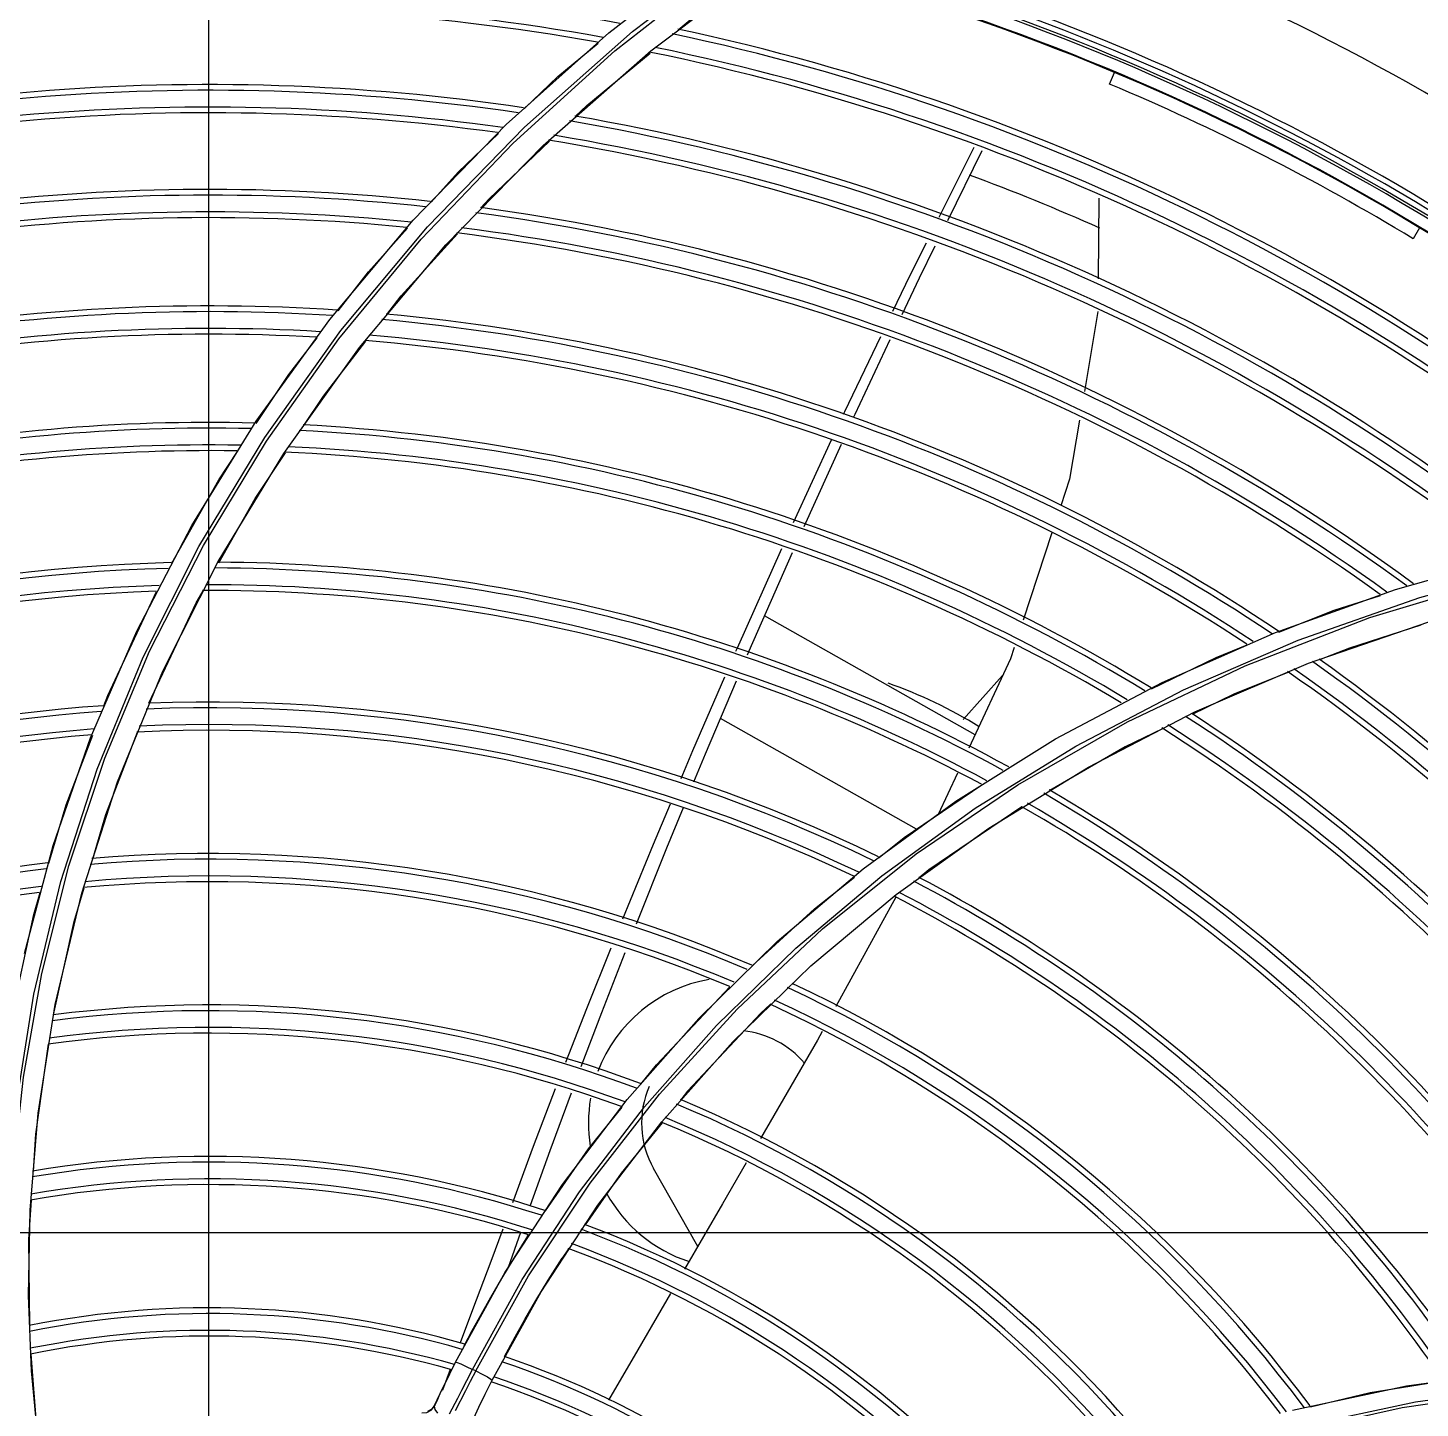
# Model space of a CAD drawing. Header units: metres. Extents: x -367 to 374, y -238 to 224.
# Drawn here: x 351.6378 to 351.7574, y 176.785 to 176.9034 of the extents above; entities that cross this region are included whole.
import ezdxf
from ezdxf.enums import TextEntityAlignment as Align

# ---------------------------------------------------------------- set-up
doc = ezdxf.new("R2010")
doc.units = ezdxf.units.M
for name, color, linetype in [('ELE-ALIMENTADORES', 160, 'Continuous'), ('LA_BAU_BASES GERAIS_R00$0$ARQ-XREF-ATT', 8, 'Continuous'), ('LA_BAU_BASES GERAIS_R00$0$BASE', 253, 'Continuous'), ('LA_BAU_BASES GERAIS_R00$0$dutos', 31, 'Continuous')]:
    doc.layers.add(name, color=color, linetype=linetype)
doc.styles.add('LA_BAU_BASES GERAIS_R00$0$R60-125-RS', font='romans.shx', dxfattribs={"height": 0.19})
doc.styles.add('LA_BAU_BASES GERAIS_R00$0$R80-100-RS', font='romans.shx', dxfattribs={"height": 0.203})

# ---------------------------------------------------------------- blocks, each defined once
blk = doc.blocks.new('LA_BAU_BASES GERAIS_R00$0$LA_BAU_ALVENARIA SUPERIOR_R01')
at = {"layer": 'LA_BAU_BASES GERAIS_R00$0$BASE', "linetype": 'Continuous'}
blk.add_line((254.7, 176.8), (245.4, 176.8), dxfattribs=at)
blk = doc.blocks.new('LA_BAU_BASES GERAIS_R00$0$A$C2E3D5B4E')
at = {"layer": 'LA_BAU_BASES GERAIS_R00$0$dutos', "color": 251}
for p, q in [((-15.09664577555668, -1.495762050046039), (-15.09664577555668, -0.9803166271737496)), ((-15.06232420497599, -1.046984220985621), (-15.05268368762972, -1.039526205310437)), ((-15.06027461139411, -1.046878755568912), (-15.05007832285992, -1.03912531621944)), ((-15.06178540465589, -1.04854087553457), (-15.05221992218003, -1.041034146816571)), ((-15.05870265729391, -1.048536699844306), (-15.04851938979027, -1.04086675809566)), ((-15.05634791540024, -1.046724041937239), (-15.0549778353361, -1.045591516279899)), ((-15.0711321727149, -1.054854217729996), (-15.06232420497599, -1.046984220985621)), ((-15.06954002363045, -1.055080784445352), (-15.06027461139411, -1.046878755568912)), ((-15.07052760491206, -1.056456864518339), (-15.06178540465589, -1.04854087553457)), ((-15.06796191368494, -1.056667249330246), (-15.05870265729391, -1.048536699844306)), ((-15.01931241883449, -1.051391998351107), (-15.01888788036013, -1.050391848381594)), ((-15.07910915434877, -1.063075357487548), (-15.0711321727149, -1.054854217729996)), ((-15.07788199227889, -1.063660909408725), (-15.06954002363045, -1.055080784445352)), ((-15.07842843622348, -1.064720195424968), (-15.07052760491206, -1.056456864518339)), ((-15.07629634286286, -1.06518325348469), (-15.06796191368494, -1.056667249330246)), ((-15.03394131416508, -1.062821029280428), (-15.03093592108235, -1.056821864498204)), ((-15.03321246076075, -1.063094425726092), (-15.0302529250107, -1.057100335863367)), ((-15.02023840351831, -1.061183459577194), (-15.02030815905528, -1.068100254479475)), ((-15.08626000098002, -1.071589135861984), (-15.07910915434877, -1.063075357487548)), ((-15.08531428249125, -1.072557260819565), (-15.07788199227889, -1.063660909408725)), ((-14.99268935919918, -1.063737933972959), (-14.99324895973996, -1.064669265672535)), ((-15.08548776691259, -1.073268506993998), (-15.07842843622348, -1.064720195424968)), ((-15.08371263310573, -1.074014738031735), (-15.07629634286286, -1.06518325348469)), ((-15.0925926337527, -1.080339377351891), (-15.08626000098002, -1.071589135861984)), ((-15.09185512735803, -1.081717139378895), (-15.08531428249125, -1.072557260819565)), ((-15.09171694222641, -1.082045223341709), (-15.08548776691259, -1.073268506993998)), ((-15.09022349317866, -1.083097711047856), (-15.08371263310573, -1.074014738031735)), ((-15.09811921233813, -1.089274532407842), (-15.0925926337527, -1.080339377351891)), ((-15.09751559770484, -1.091080698851044), (-15.09185512735803, -1.081717139378895)), ((-15.04645101856295, -1.089018910562743), (-15.04318051656765, -1.081943156019122)), ((-15.09713140070744, -1.090999414389159), (-15.09171694222641, -1.082045223341709)), ((-15.04555353931437, -1.089359546059939), (-15.04234165057323, -1.082291530700502)), ((-15.10285485608665, -1.098347689371337), (-15.09811921233813, -1.089274532407842)), ((-15.02427590744674, -1.089919304153852), (-15.02674024519683, -1.097403103838303)), ((-15.10230702805711, -1.100584959791092), (-15.09751559770484, -1.091080698851044)), ((-15.10174834534382, -1.100083715916924), (-15.09713140070744, -1.090999414389159)), ((-14.99475734376574, -1.094762984614761), (-14.98389615723499, -1.091710938948097)), ((-15.09774411919034, -1.095920947866659), (-15.09715648164365, -1.09488023964758)), ((-15.00506665318198, -1.098461504578779), (-14.99475734376574, -1.094762984614761)), ((-15.10180079848169, -1.104545125798438), (-15.09774411919034, -1.095920947866659)), ((-15.03086235799674, -1.107261958892821), (-15.04893362547546, -1.097030737169632)), ((-15.10681858817725, -1.107521315530619), (-15.10285485608665, -1.098347689371337)), ((-15.01480601090043, -1.102756947544265), (-15.00506665318198, -1.098461504578779)), ((-15.00223664576879, -1.101109798285222), (-14.99191198693006, -1.097539939603564)), ((-15.10625131737334, -1.110184782841941), (-15.10230702805711, -1.100584959791092)), ((-15.10558850531288, -1.109259619778356), (-15.10174834534382, -1.100083715916924)), ((-15.10449908114242, -1.111287767222791), (-15.1005954880261, -1.101783504385537)), ((-15.0318970879066, -1.105934884137866), (-15.02849890146717, -1.102160815752256)), ((-15.01198312336783, -1.105286491800769), (-15.00223664576879, -1.101109798285222)), ((-15.02396247127672, -1.10760200019439), (-15.01480601090043, -1.102756947544265)), ((-15.03590441001688, -1.115358807013479), (-15.0527161367304, -1.105840686396448)), ((-15.02113603290763, -1.110019433844798), (-15.01198312336783, -1.105286491800769)), ((-15.03252455828579, -1.112950261650155), (-15.02396247127672, -1.10760200019439)), ((-15.10937177620917, -1.119845178738331), (-15.10625131737334, -1.110184782841941)), ((-15.03238436570427, -1.110546969249924), (-15.03401999866492, -1.114077221559171)), ((-15.02968496004269, -1.115260433973788), (-15.02113603290763, -1.110019433844798)), ((-15.10757587355192, -1.120837595288947), (-15.10449908114242, -1.111287767222791)), ((-15.04048635072741, -1.118758995327596), (-15.03252455828579, -1.112950261650155)), ((-15.02683552934104, -1.113424536453465), (-15.03482148612466, -1.118849356133694)), ((-15.03762568473712, -1.120965671648889), (-15.02968496004269, -1.115260433973788)), ((-15.04784438217166, -1.124988218521764), (-15.04048635072741, -1.118758995327596)), ((-15.03482148612466, -1.118849356133694), (-15.03566168643829, -1.119514471162518)), ((-15.11168393180697, -1.129508802208591), (-15.10937177620917, -1.119845178738331)), ((-15.10985207050635, -1.130412234034054), (-15.10757587355192, -1.120837595288947)), ((-15.04495430964243, -1.127092789863752), (-15.03762568473712, -1.120965671648889)), ((-15.03765786297436, -1.121197040553568), (-15.04281070112438, -1.130583189379365)), ((-15.05459671432982, -1.131600439320835), (-15.04784438217166, -1.124988218521764)), ((-15.051670604842, -1.133603668162039), (-15.04495430964243, -1.127092789863752)), ((-15.11318542532672, -1.138929177700163), (-15.11168393180697, -1.129508802208591)), ((-15.11131420976562, -1.139713616229244), (-15.10985207050635, -1.130412234034054)), ((-15.060743462755, -1.138561875780113), (-15.05459671432982, -1.131600439320835)), ((-15.05777423274549, -1.140461883742944), (-15.051670604842, -1.133603668162039)), ((-15.06628074474747, -1.145835736925335), (-15.060743462755, -1.138561875780113)), ((-15.11200810007222, -1.148042635412537), (-15.11131420976562, -1.139713616229244)), ((-15.06326256191005, -1.147629544950803), (-15.05777423274549, -1.140461883742944)), ((-15.05467863214153, -1.151175250098902), (-15.05847049645536, -1.144481336038268)), ((-15.07120064063702, -1.153379258227403), (-15.06628074474747, -1.145835736925335)), ((-15.06812956500153, -1.155064056291565), (-15.06326256191005, -1.147629544950803)), ((-15.07092815180158, -1.152936418990691), (-15.06985960902421, -1.149934762392775)), ((-15.06928332583129, -1.150294983701031), (-15.07047220538061, -1.152183382556984)), ((-15.06928333189398, -1.150295000553058), (-15.06919766322881, -1.150171832836975)), ((-15.06576529191489, -1.151361277859621), (-15.06632491261507, -1.152165454619251)), ((-15.07546751808877, -1.161095015094986), (-15.07120064063702, -1.153379258227403)), ((-15.07374279986652, -1.161836983824003), (-15.06920440323802, -1.153699805344047)), ((-15.07402583257499, -1.161728752904935), (-15.0697480345716, -1.154014385559719)), ((-15.07233080544802, -1.162648157265437), (-15.06812956500153, -1.155064056291565)), ((-15.07406903759238, -1.15841662455631), (-15.07475696852816, -1.159713502929378)), ((-15.0712771203589, -1.160621305578104), (-15.07110787997499, -1.160300414900746)), ((-15.07655440487497, -1.163476937352868), (-15.07590534146539, -1.161714103975726)), ((-15.07450253708248, -1.16266912294185), (-15.07401414502647, -1.161733280021224)), ((-15.07374279986652, -1.161836983824003), (-15.07402583257499, -1.161728752904935)), ((-14.99382431792947, -1.163130484613873), (-14.98362593886395, -1.161735435365415)), ((-15.07653211909519, -1.163251811150701), (-15.07669220216121, -1.163588808275279)), ((-15.07598417726285, -1.162128141507026), (-15.07653211909519, -1.163251811150701)), ((-15.0035933161862, -1.165231849159397), (-14.99382431792947, -1.163130484613873)), ((-15.07703360406413, -1.164307506776538), (-15.07725911876014, -1.164794376717225)), ((-15.07690220948007, -1.164030902894126), (-15.07703360406413, -1.164307506776538)), ((-15.07599991465122, -1.165535579824507), (-15.07529210589928, -1.164187713734179))]:
    blk.add_line(p, q, dxfattribs=at)
for points in [[(-15.06956277815925, -1.053499113264195), (-15.06668219212224, -1.050737612259297), (-15.06323186696227, -1.047879272359467)], [(-15.06519955874273, -1.054168860585094), (-15.06421305578397, -1.053225467295931), (-15.05877219121976, -1.048727979251169)], [(-15.07757446820551, -1.061529840529772), (-15.07525176180252, -1.058952911154563), (-15.07178985110477, -1.055634117775014)], [(-15.07329886106027, -1.062019620711624), (-15.0725965861343, -1.06124264167164), (-15.0674159137543, -1.056288362017483)], [(-15.08556607353739, -1.070862175808259), (-15.08295645766975, -1.067500895132696), (-15.07959026928165, -1.063766273429508)], [(-15.08137547592241, -1.071176352669397), (-15.08013130855306, -1.069578866109339), (-15.07530470851043, -1.064238839097641)], [(-15.03792264656977, -1.070898643029693), (-15.03642738110693, -1.067783549929743), (-15.03503670256623, -1.065007570383102)], [(-15.03712909929254, -1.071162238899603), (-15.03564018762381, -1.068011417515379), (-15.03429086657798, -1.065278572810428)], [(-15.02033651601687, -1.070912063999174), (-15.02033835183283, -1.071094099340087), (-15.02147693781535, -1.077780006996079)], [(-15.0926075889638, -1.080541289591281), (-15.08980286616998, -1.07631931966597), (-15.08736437430071, -1.073178452960462)], [(-15.08850304435146, -1.080690288339326), (-15.08682491092668, -1.078173320591929), (-15.08316493836674, -1.073473987433033)], [(-15.04216250319405, -1.079740676775771), (-15.04204876834001, -1.079494610604968), (-15.03895834252671, -1.073056312955202)], [(-15.04130169320479, -1.080003022205972), (-15.04117397544042, -1.0797219691637), (-15.0381471582341, -1.073316646006504)], [(-15.02189649739876, -1.080243709057584), (-15.02276050793398, -1.085317278155969), (-15.02351223777032, -1.087600161463058)], [(-15.1005954880261, -1.101783504385537), (-15.09584474734629, -1.092372189339301), (-15.09022349317866, -1.083097711047856)], [(-15.09982563451331, -1.092505701678135), (-15.09580349161388, -1.085352105442951), (-15.09418928524929, -1.082922228685391)], [(-15.0958023847802, -1.092482129214375), (-15.09269021198224, -1.08697045994785), (-15.09007719462534, -1.083051295762459)], [(-15.0697480345716, -1.154014385559719), (-15.06482863812198, -1.146476719338978), (-15.05926409345739, -1.139182057722508), (-15.05306887050028, -1.132192430668226), (-15.04626540345362, -1.125567499296892), (-15.038859646736, -1.119343609205032), (-15.03084373812999, -1.113548276492736), (-15.02221131004035, -1.108216350496775), (-15.01296124462579, -1.103390537366693), (-15.00311039307508, -1.099124211370224), (-14.99268557889218, -1.095472271535698), (-14.98170622603038, -1.09248466937396), (-14.97019233080528, -1.09021198135423)], [(-15.06920440323802, -1.153699805344047), (-15.06391703708096, -1.145741778659328), (-15.05794977993901, -1.138093450362874), (-15.05129827491646, -1.130799866784116), (-15.04395207631524, -1.123911609159848), (-15.03590950134912, -1.117473866990338), (-15.02717929372739, -1.111533516322822), (-15.0177677252791, -1.106136854717704), (-15.00768309324621, -1.101335857375204), (-14.99695380466801, -1.097192640036781), (-14.98559888236559, -1.093764641385576), (-14.97361188057221, -1.091107652548715), (-14.96098388025075, -1.089287891207903)], [(-15.05140021825855, -1.100068102040211), (-15.05127480201372, -1.099778636503913), (-15.04747163089633, -1.09126543310839)], [(-15.05040328629229, -1.100393055952452), (-15.05025499883186, -1.100043783356057), (-15.04655358115542, -1.091603668871983)], [(-15.10567446466803, -1.104760888062344), (-15.10533442085762, -1.103865413154097), (-15.10115719447367, -1.094939181941015)], [(-15.00477265693644, -1.098449166127182), (-15.00002702166967, -1.09655065490432), (-14.99605264571937, -1.095281644152863)], [(-14.99257413769328, -1.097843987209387), (-14.99872641009097, -1.099802497323878), (-15.00129570689296, -1.100828006478594)], [(-15.02751295336066, -1.099749694971877), (-15.02783521790843, -1.100728360870278), (-15.03139036089851, -1.108401568761735)], [(-15.01571370474903, -1.103304244791332), (-15.01015594044702, -1.100602771196179), (-15.00749520779664, -1.099538333979297)], [(-15.05610134092422, -1.110986812476483), (-15.05509022009028, -1.108584768814296), (-15.05236056319609, -1.10228461525611)], [(-15.00400064210226, -1.101907654350441), (-15.00864027941043, -1.103759519237144), (-15.01222650771888, -1.105499522220896)], [(-15.05499952231321, -1.111290779302806), (-15.05400506676824, -1.108876600175506), (-15.05134273159774, -1.102605802082223)], [(-15.10662320373513, -1.117890416928901), (-15.1054923052593, -1.114103873049942), (-15.10278963064002, -1.107032357134528)], [(-15.01477957239877, -1.106738244292217), (-15.01796674167736, -1.108284627724686), (-15.02445813625627, -1.112036347569017)], [(-15.11249841153085, -1.126020059372138), (-15.11002523871866, -1.116750222609596), (-15.10681858817725, -1.107521315530619)], [(-15.11038692749617, -1.11827527019949), (-15.10890092182626, -1.113257473926467), (-15.10663323842982, -1.107285732866046)], [(-15.111012193845, -1.127737619664629), (-15.10866895364188, -1.118483820750669), (-15.10558850531288, -1.109259619778356)], [(-15.03911155685682, -1.117782966517268), (-15.03694752277761, -1.116068226507821), (-15.03028906019199, -1.111539815655021)], [(-15.06110947823208, -1.123057321685053), (-15.05847733245582, -1.116631276723353), (-15.05702566376794, -1.113182656685865)], [(-15.05994342257782, -1.123475945565303), (-15.05733092331138, -1.116950579449338), (-15.05590591912551, -1.113491183615849)], [(-15.04999316937847, -1.12708060185895), (-15.04465521446355, -1.12217565680811), (-15.04122873196275, -1.119460576351855)], [(-15.11366844533086, -1.131829287894732), (-15.11169318679049, -1.122686116779448), (-15.11113338705673, -1.120795840663675)], [(-15.10998472353003, -1.131299625560757), (-15.10822724312629, -1.123261160342452), (-15.10736903736142, -1.120387662981273)], [(-15.06600604400865, -1.135352581334416), (-15.06419517999666, -1.130735914660079), (-15.06211217862665, -1.125538598703031)], [(-15.06468627997128, -1.135730987531758), (-15.06292486344773, -1.131095299858032), (-15.06091004668315, -1.125931074672451)], [(-15.11206949486859, -1.172934825730124), (-15.11283633558378, -1.168536106408908), (-15.11336107657553, -1.163550525492326), (-15.11369520659946, -1.15795739036065), (-15.11375688419685, -1.151671736734613), (-15.11343626236157, -1.144598185712027), (-15.11258307321532, -1.136627865246453), (-15.111012193845, -1.127737619664629)], [(-15.0595545936244, -1.137226807873674), (-15.05821540123588, -1.135574483854441), (-15.05191545783828, -1.128871595258431)], [(-15.04844606549477, -1.130407162720701), (-15.04924822401063, -1.131143626034543), (-15.05555092910845, -1.137844423134709), (-15.05614214812567, -1.138573433874342)], [(-15.043983652934, -1.132719778948456), (-15.04439456265754, -1.133468271275603), (-15.0492900345721, -1.141892845386508)], [(-15.11172135783727, -1.14469781004999), (-15.11151527857874, -1.141533426274407), (-15.11042437673814, -1.133802141973945)], [(-15.07056206260631, -1.147404175195049), (-15.06876806330456, -1.142561827667748), (-15.06687877095237, -1.137597739562523)], [(-15.0690393372879, -1.147632774113561), (-15.06735594275051, -1.142933021139186), (-15.06552998707139, -1.137972815487672)], [(-15.06776298922114, -1.148109170625219), (-15.06406182429419, -1.14278792482736), (-15.06117034955605, -1.139220361867672)], [(-15.05774423992261, -1.140548915188162), (-15.06124486180443, -1.144865405131611), (-15.06434180782071, -1.149315726599241)], [(-15.05050722014721, -1.143987489224571), (-15.05256112771167, -1.147522040499723), (-15.05580488132864, -1.153118303572853)], [(-15.11203880475114, -1.15795780356865), (-15.1121042329878, -1.1505769262846), (-15.11188333932114, -1.147185064616394)], [(-15.11187471903031, -1.161837914885552), (-15.11213846448436, -1.155376829543172), (-15.11200810007222, -1.148042635412537)], [(-15.07505025869477, -1.159411916535362), (-15.07398615771945, -1.156589647379121), (-15.07241763108505, -1.152420342975063), (-15.07139420219619, -1.149653413321801)], [(-15.07047220538061, -1.152183382556984), (-15.07153106658734, -1.153932186867394), (-15.07247423289164, -1.155547501486296), (-15.07331459601482, -1.15703642503712), (-15.07406903759238, -1.15841662455631)], [(-15.06857569306794, -1.155810248226487), (-15.06751123089953, -1.154050133806493), (-15.06632487963725, -1.152165540704743)], [(-15.07110787997499, -1.160300414900746), (-15.07036059616803, -1.158926760794827), (-15.06952339953432, -1.157437778239625), (-15.06857569306794, -1.155810248226487)], [(-15.05701807303012, -1.15521135400985), (-15.05981932033865, -1.16004418618985), (-15.06232823550226, -1.164348488185794)], [(-15.11072561841229, -1.170962558380495), (-15.11143329932884, -1.166700321344877), (-15.11192934152086, -1.160405808536495)], [(-15.11050347986202, -1.172602806486509), (-15.11133436265482, -1.167561832161198), (-15.11187471903031, -1.161837914885552)], [(-15.07729966858687, -1.164879125636332), (-15.07679158116116, -1.163794809537364), (-15.07616919816746, -1.162504681017424), (-15.07546771897205, -1.161094913440763)], [(-15.07373210645574, -1.161841184165212), (-15.07421022513017, -1.162762960165026), (-15.07462545964654, -1.163570680698001), (-15.07550158209551, -1.165281330182268)], [(-15.07546771897205, -1.161094913440763), (-15.07534466796596, -1.161119892398972), (-15.07502647733645, -1.16124940969047), (-15.07456066383429, -1.161463929514582), (-15.07401392839711, -1.16173286908878)], [(-15.07373194974161, -1.161840885293429), (-15.07319310570483, -1.162120670347292), (-15.07274175049542, -1.16236946750422), (-15.07243193216618, -1.162558167951545), (-15.07233062673913, -1.162648210531813)], [(-15.07529210589928, -1.164187713734179), (-15.07492870772421, -1.163489977510551), (-15.07450253708248, -1.16266912294185)], [(-15.07391236482499, -1.165894968867804), (-15.07346425356445, -1.164948969655313), (-15.07293410259399, -1.16385711346237), (-15.07233080544802, -1.162648157265437)], [(-15.05045431105827, -1.190604121900549), (-15.0463596126192, -1.187237250129044), (-15.04152481700248, -1.183797989598759), (-15.03586640886715, -1.180215636843684), (-15.02920535049361, -1.176533361561894), (-15.02140234239823, -1.172871037151424), (-15.01250399060018, -1.169460548198629), (-15.00298112066821, -1.166626628569873), (-14.99305551047883, -1.164493949127689), (-14.98277117865473, -1.163105106078262), (-14.97214313359655, -1.16249750049036), (-14.96120531721681, -1.16271293473045)], [(-15.05024577293671, -1.190820036849516), (-15.04703560331018, -1.18811967330538), (-15.04323343127544, -1.185336763244493), (-15.03884322061867, -1.182400715235133), (-15.03377599214946, -1.179346774546218), (-15.02789433472662, -1.176206667247868), (-15.02105936283124, -1.173050918733395), (-15.01304500547531, -1.169963061156238), (-15.00391562961659, -1.167179286177713), (-14.9941910761404, -1.165002641101353), (-14.98410242227737, -1.163542370523544), (-14.97368038784725, -1.162836933988444), (-14.9629439752307, -1.162925472762879), (-14.95193788785673, -1.163849168788772)], [(-15.00206737772714, -1.164946532740657), (-14.99693693502422, -1.163716344526335), (-14.99067321291795, -1.162703057145052)], [(-15.07835724816096, -1.165445155202804), (-15.07792755974288, -1.165417419457924), (-15.07755422009086, -1.165215416731087), (-15.0772997829622, -1.164879071328585)], [(-15.07726037466, -1.164793794991681), (-15.07751868018022, -1.165134276174001), (-15.07789427579928, -1.165335525510898)], [(-15.0773000430645, -1.164878950504033), (-15.07726455529018, -1.165161545357194), (-15.07703370934087, -1.16548484214735)]]:
    blk.add_lwpolyline(points, dxfattribs=at)
for centre, radius, start, end in [((-15.09664577555668, -1.235418544163338), 0.2250604704626671, 48.00000001673805, 64.04590208671884), ((-15.09664577555668, -1.235418544163338), 0.2245605424042466, 48.00000001673805, 63.77241969137122), ((-15.09664577555668, -1.235418544163338), 0.2254009994116793, 48.00000001673805, 63.46642397132602), ((-15.09664577555668, -1.235418544163338), 0.2109578544962958, 45.72599712754549, 72.47097592741397), ((-15.09664577555668, -1.235418544163338), 0.2017413064222593, 46.65404136733182, 75.95322195808178), ((-15.09664577555668, -1.235418544163338), 0.2024215989359384, 47.07992893013252, 74.81818866228734), ((-15.09664577555668, -1.235418544163338), 0.2007667092768255, 47.34471211148102, 75.95012424161516), ((-15.09664577555668, -1.235418544163338), 0.2007016901189957, 47.36726184222456, 75.90403378748046), ((-15.09664577555668, -1.235418544163338), 0.2019664530458309, 47.08025710633828, 74.82572432084723), ((-15.09664577555668, -1.235418544163338), 0.202902052479663, 47.25170038581054, 74.03281488402973), ((-15.09664577555668, -1.235418544163338), 0.1929833281575634, 79.31429247294473, 105.6482584421921), ((-15.09664577555668, -1.235418544163338), 0.1924912065672816, 79.43765498021075, 105.767399412214), ((-15.09664577555668, -1.235418544163338), 0.1905591239651123, 79.92118836775914, 106.2340361240957), ((-15.09664577555668, -1.235418544163338), 0.1910511322840403, 79.79818783331565, 106.1153872181734), ((-15.09664577555668, -1.235418544163338), 0.1924912065672816, 49.43765497741344, 78.0793633105415), ((-15.09664577555668, -1.235418544163338), 0.1929833281575634, 49.31429248798214, 77.95758975501258), ((-15.09664577555668, -1.235418544163338), 0.1910511322840403, 49.79818783175303, 78.4351737212129), ((-15.09664577555668, -1.235418544163338), 0.1905591239651123, 49.92118835831553, 78.55653568212381), ((-15.09664577555668, -1.235418544163338), 0.1834911307777697, 81.67767032009576, 107.9241647718039), ((-15.09664577555668, -1.235418544163338), 0.1839832523680515, 81.55605349046746, 107.8074090629055), ((-15.09664577555668, -1.235418544163338), 0.1996151738355849, 58.80309913832751, 67.20642458201279), ((-15.09664577555668, -1.235418544163338), 0.1815590481756004, 82.15427264082341, 108.3813023176078), ((-15.09664577555668, -1.235418544163338), 0.1820510564945284, 82.03304894094065, 108.26509311096), ((-15.09664577555668, -1.235418544163338), 0.1839832523680515, 51.55605350174159, 80.16826901493475), ((-15.09664577555668, -1.235418544163338), 0.1834911307777697, 51.67767030439481, 80.28805709161985), ((-15.09664577555668, -1.235418544163338), 0.1815590481756004, 52.15427265098054, 80.75733711112558), ((-15.09664577555668, -1.235418544163338), 0.1820510564945284, 52.03304896455032, 80.63799948667284), ((-15.09664577555668, -1.235418544163338), 0.1879299165347182, 65.97916602021428, 69.66600389133481), ((-15.09664577555668, -1.235418544163338), 0.1749831765762396, 83.76460331586917, 109.9206516789534), ((-15.09664577555668, -1.235418544163338), 0.1744910549859578, 83.88432275988976, 110.0347513884399), ((-15.09664577555668, -1.235418544163338), 0.1730509807050165, 84.23409493771358, 110.3678139879989), ((-15.09664577555668, -1.235418544163338), 0.1744910549859578, 53.88432277258642, 82.45860350789012), ((-15.09664577555668, -1.235418544163338), 0.1749831765762396, 53.76460332580196, 82.34099481978305), ((-15.09664577555668, -1.235418544163338), 0.1725589723837885, 84.35338473353667, 110.4813038051506), ((-15.09664577555668, -1.235418544163338), 0.1730509807050165, 54.23409493564272, 82.80209997870305), ((-15.09664577555668, -1.235418544163338), 0.1725589723837885, 54.35338475311299, 82.91921166918699), ((-15.09664577555668, -1.235418544163338), 0.1644909707746223, 86.29334386396496, 112.3190841519919), ((-15.09664577555668, -1.235418544163338), 0.1649830923649041, 86.17594171671195, 112.2083135985167), ((-15.09664577555668, -1.235418544163338), 0.1649830923649041, 56.17594171389495, 84.70591038476249), ((-15.09664577555668, -1.235418544163338), 0.163050896493681, 86.63626642963412, 112.6422775329923), ((-15.09664577555668, -1.235418544163338), 0.1644909707746223, 56.29334385029325, 84.82082479685657), ((-15.09664577555668, -1.235418544163338), 0.162558888172453, 86.7531926675004, 112.7523515337678), ((-15.09664577555668, -1.235418544163338), 0.162558888172453, 56.75319268100372, 85.27070305024344), ((-15.09664577555668, -1.235418544163338), 0.163050896493681, 56.63626642486534, 85.15634673082914), ((-15.09664577555668, -1.235418544163338), 0.1549830081535687, 88.53772575456188, 114.4237626062582), ((-15.09664577555668, -1.235418544163338), 0.1549830081535687, 58.53772575692472, 87.01284534007841), ((-15.09664577555668, -1.235418544163338), 0.1544908865632869, 88.65254875909866, 114.5307135806456), ((-15.09664577555668, -1.235418544163338), 0.1544908865632869, 58.65254875397755, 87.1247207319553), ((-15.09664577555668, -1.235418544163338), 0.1525588039611176, 89.10212834032525, 114.9487191799604), ((-15.09664577555668, -1.235418544163338), 0.1530508122823456, 88.98783903190126, 114.842571584823), ((-15.09664577555668, -1.235418544163338), 0.1525588039611176, 59.1021283398866, 87.56248165209455), ((-15.09664577555668, -1.235418544163338), 0.1530508122823456, 58.98783900690906, 87.45123954168395), ((-15.09664577555668, -1.235418544163338), 0.1429829071008861, 91.29811849112919, 116.9712087908587), ((-15.09664577555668, -1.235418544163338), 0.1429829071008861, 61.29811850623695, 89.69358004272641), ((-15.09664577555668, -1.235418544163338), 0.1424907855106043, 91.40941721829702, 117.0727572458737), ((-15.09664577555668, -1.235418544163338), 0.1424907855106043, 61.409417212619, 89.80123550510383), ((-15.09664577555668, -1.235418544163338), 0.141050711227363, 91.73426644755251, 117.3685594462161), ((-15.09664577555668, -1.235418544163338), 0.140558702908435, 91.84494494862473, 117.469136634345), ((-15.09664577555668, -1.235418544163338), 0.140558702908435, 61.84494494603043, 90.22214228214557), ((-15.09664577555668, -1.235418544163338), 0.141050711227363, 61.73426644253734, 90.11523588795497), ((-15.09664577555668, -1.235418544163338), 0.1644909707746223, 26.29334386270933, 54.82082480532062), ((-15.09664577555668, -1.235418544163338), 0.1649830923649041, 26.17594170851608, 54.70591041269111), ((-15.09664577555668, -1.235418544163338), 0.162558888172453, 26.75319264922801, 55.27070303496019), ((-15.09664577555668, -1.235418544163338), 0.163050896493681, 26.636266415487, 55.15634673321389), ((-15.05156403821911, -1.140569073008635), 0.04000033684534186, 58.24308087565457, 70.67762507904027), ((-15.09664577555668, -1.235418544163338), 0.1309828060482036, 63.96583856530683, 92.26233208969707), ((-15.09664577555668, -1.235418544163338), 0.1309828060482036, 93.96583856502903, 119.3737315523253), ((-15.09664577555668, -1.235418544163338), 0.1304906844579218, 94.07300827726135, 119.4686900147351), ((-15.09664577555668, -1.235418544163338), 0.1304906844579218, 64.0730082682911, 92.36495118984169), ((-15.09664577555668, -1.235418544163338), 0.1544908865632869, 28.65254874370658, 57.12472072427281), ((-15.09664577555668, -1.235418544163338), 0.1549830081535687, 28.53772576483868, 57.01284531731549), ((-15.09664577555668, -1.235418544163338), 0.1290506101746804, 94.3856091269345, 119.7448756963382), ((-15.09664577555668, -1.235418544163338), 0.1285586018557525, 64.49204585931747, 92.76569343818251), ((-15.09664577555668, -1.235418544163338), 0.1290506101746804, 64.38560913225027, 92.66398103605428), ((-15.09664577555668, -1.235418544163338), 0.1525588039611176, 29.10212834745579, 57.56248166238034), ((-15.09664577555668, -1.235418544163338), 0.1530508122823456, 28.98783900176085, 57.45123954698064), ((-15.09664577555668, -1.235418544163338), 0.1285586018557525, 94.49204585733149, 119.8386345562923), ((-15.09664577555668, -1.235418544163338), 0.1424907855106043, 31.40941721040065, 59.80123552850313), ((-15.09664577555668, -1.235418544163338), 0.1429829071008861, 31.29811850871475, 59.69358004760631), ((-15.09664577555668, -1.235418544163338), 0.140558702908435, 31.84494495582546, 60.2221422545051), ((-15.09664577555668, -1.235418544163338), 0.141050711227363, 31.73426643530934, 60.11523589791905), ((-15.09664577555668, -1.235418544163338), 0.1179826965736974, 66.73139831440605, 94.89166067066743), ((-15.09664577555668, -1.235418544163338), 0.1179826965736974, 96.73139831187747, 121.7732268846462), ((-15.09664577555668, -1.235418544163338), 0.1174905749834157, 96.83316507121798, 121.8591613312389), ((-15.09664577555668, -1.235418544163338), 0.1174905749834157, 66.8331650543488, 94.98754485976698), ((-15.09664577555668, -1.235418544163338), 0.1155584923812464, 67.23055611390241, 95.36125384174085), ((-15.09664577555668, -1.235418544163338), 0.1160505007001743, 67.12969847579856, 95.26651654448932), ((-15.09664577555668, -1.235418544163338), 0.1304906844579218, 34.07300830196136, 62.36495118795499), ((-15.09664577555668, -1.235418544163338), 0.1309828060482036, 33.96583855199017, 62.26233211350998), ((-15.09664577555668, -1.235418544163338), 0.1160505007001743, 97.12969847139756, 122.1084155805161), ((-15.09664577555668, -1.235418544163338), 0.1155584923812464, 97.23055610705914, 122.1927914691465), ((-15.09664577555668, -1.235418544163338), 0.1285586018557525, 34.49204584826892, 62.76569343749853), ((-15.09664577555668, -1.235418544163338), 0.1290506101746804, 34.38560913799451, 62.66398105631369), ((-15.05156403821911, -1.140569073008635), 0.01250010526474434, 99.81277332833382, 159.2441163471375), ((-15.09664577555668, -1.235418544163338), 0.1179826965736974, 36.73139831779173, 64.89166066330108), ((-15.09664577555668, -1.235418544163338), 0.1174905749834157, 36.83316507961786, 64.98754486996631), ((-15.09664577555668, -1.235418544163338), 0.1044904655089096, 69.4323949432907, 97.40715650084334), ((-15.09664577555668, -1.235418544163338), 0.1049825870991914, 69.33745282064164, 97.31996859939437), ((-15.09664577555668, -1.235418544163338), 0.1155584923812464, 37.23055609491627, 65.36125383960766), ((-15.09664577555668, -1.235418544163338), 0.1160505007001743, 37.12969847985931, 65.26651655827732), ((-15.09664577555668, -1.235418544163338), 0.1025583829067403, 69.80232835588411, 97.7458018272373), ((-15.09664577555668, -1.235418544163338), 0.1030503912256682, 69.70856484902342, 97.66013516118016), ((-15.05156403821911, -1.140569073008635), 0.00793756684376816, 40.40441930886823, 84.16717829120947), ((-15.05156403821911, -1.140569073008635), 0.00793756684376816, 156.7712219173798, 209.5300112528069), ((-15.05156403821911, -1.140569073008635), 0.01250010526474434, 170.1878780139803, 189.1562803017219), ((-15.09664577555668, -1.235418544163338), 0.1044904655089096, 39.43239492792012, 67.4071564846064), ((-15.09664577555668, -1.235418544163338), 0.1049825870991914, 39.33745279655304, 67.31996860287514), ((-15.09664577555668, -1.235418544163338), 0.1025583829067403, 39.80232835301559, 67.74580182995142), ((-15.09664577555668, -1.235418544163338), 0.1030503912256682, 39.708564866632, 67.6601351485255), ((-15.09664577555668, -1.235418544163338), 0.09149035603440345, 71.82256490986579, 99.55728696546423), ((-15.09664577555668, -1.235418544163338), 0.09198247762468525, 71.73673801806277, 99.48195428562512), ((-15.09664577555668, -1.235418544163338), 0.08955827343223417, 72.15557011665139, 99.84782827730379), ((-15.09664577555668, -1.235418544163338), 0.09005028175116211, 72.07138757662628, 99.77465339450596), ((-15.05156403821911, -1.140569073008635), 0.01250010526474434, 208.7898550209132, 252.1015202169328), ((-15.09664577555668, -1.235418544163338), 0.09149035603440345, 41.82256488740711, 69.55728695627201), ((-15.09664577555668, -1.235418544163338), 0.09198247762468525, 41.73673800713073, 69.48195428155513), ((-15.09664577555668, -1.235418544163338), 0.09005028175116211, 42.07138759187404, 69.77465341319743), ((-15.09664577555668, -1.235418544163338), 0.08955827343223417, 42.15557009732085, 69.84782828277524), ((-15.09664577555668, -1.235418544163338), 0.07898236815017916, 73.84765001214436, 101.2661095315603), ((-15.09664577555668, -1.235418544163338), 0.07849024655989735, 73.92011087622616, 101.3238562551319), ((-15.09664577555668, -1.235418544163338), 0.07705017227665602, 74.12839592027132, 101.4878831912032), ((-15.09664577555668, -1.235418544163338), 0.07655816395772808, 74.19821754626061, 101.5421448322444), ((-15.09664577555668, -1.235418544163338), 0.07898236815017916, 43.84765000241087, 71.26610955779037), ((-15.09664577555668, -1.235418544163338), 0.07849024655989735, 43.92011087788619, 71.32385626063858), ((-15.09664577555668, -1.235418544163338), 0.07655816395772808, 44.19821753572822, 71.54214482691842), ((-15.09664577555668, -1.235418544163338), 0.07705017227665602, 44.128395900807, 71.48788320648941)]:
    blk.add_arc(centre, radius, start, end, dxfattribs=at)
blk = doc.blocks.new('LA_BAU_BASES GERAIS_R00')
at = {"layer": 'LA_BAU_BASES GERAIS_R00$0$ARQ-XREF-ATT'}
blk.add_blockref('LA_BAU_BASES GERAIS_R00$0$A$C2E3D5B4E', (366.75, 177.95), dxfattribs=at)
at = {"layer": 'LA_BAU_BASES GERAIS_R00$0$BASE'}
blk.add_blockref('LA_BAU_BASES GERAIS_R00$0$LA_BAU_ALVENARIA SUPERIOR_R01', (100, 0), dxfattribs=at)
at = {"layer": 'LA_BAU_BASES GERAIS_R00$0$BASE', "style": 'LA_BAU_BASES GERAIS_R00$0$R60-125-RS'}
for p in [(242.7815727361595, 218.919159373358), (358.6365727361596, 192.964159373358)]:
    blk.add_attdef('S', text='', height=0.19, rotation=90, dxfattribs=at).set_placement(p, align=Align.MIDDLE_CENTER)
at = {"layer": 'LA_BAU_BASES GERAIS_R00$0$BASE', "style": 'LA_BAU_BASES GERAIS_R00$0$R80-100-RS'}
blk.add_attdef('ACESSO', text='', height=0.203, dxfattribs=at).set_placement((365.922255870473, 191.9868442639211), align=Align.TOP_CENTER)
at = {"layer": 'LA_BAU_BASES GERAIS_R00$0$BASE', "style": 'LA_BAU_BASES GERAIS_R00$0$R60-125-RS'}
blk.add_attdef('S', text='', height=0.19, dxfattribs=at).set_placement((266.114159373358, 180.9134272638404), align=Align.MIDDLE_CENTER)

msp = doc.modelspace()

# ---------------------------------------------------------------- block references
at = {"layer": 'ELE-ALIMENTADORES', "color": 2}
msp.add_blockref('LA_BAU_BASES GERAIS_R00', (0, 0), dxfattribs=at)

doc.saveas('drawing.dxf')
